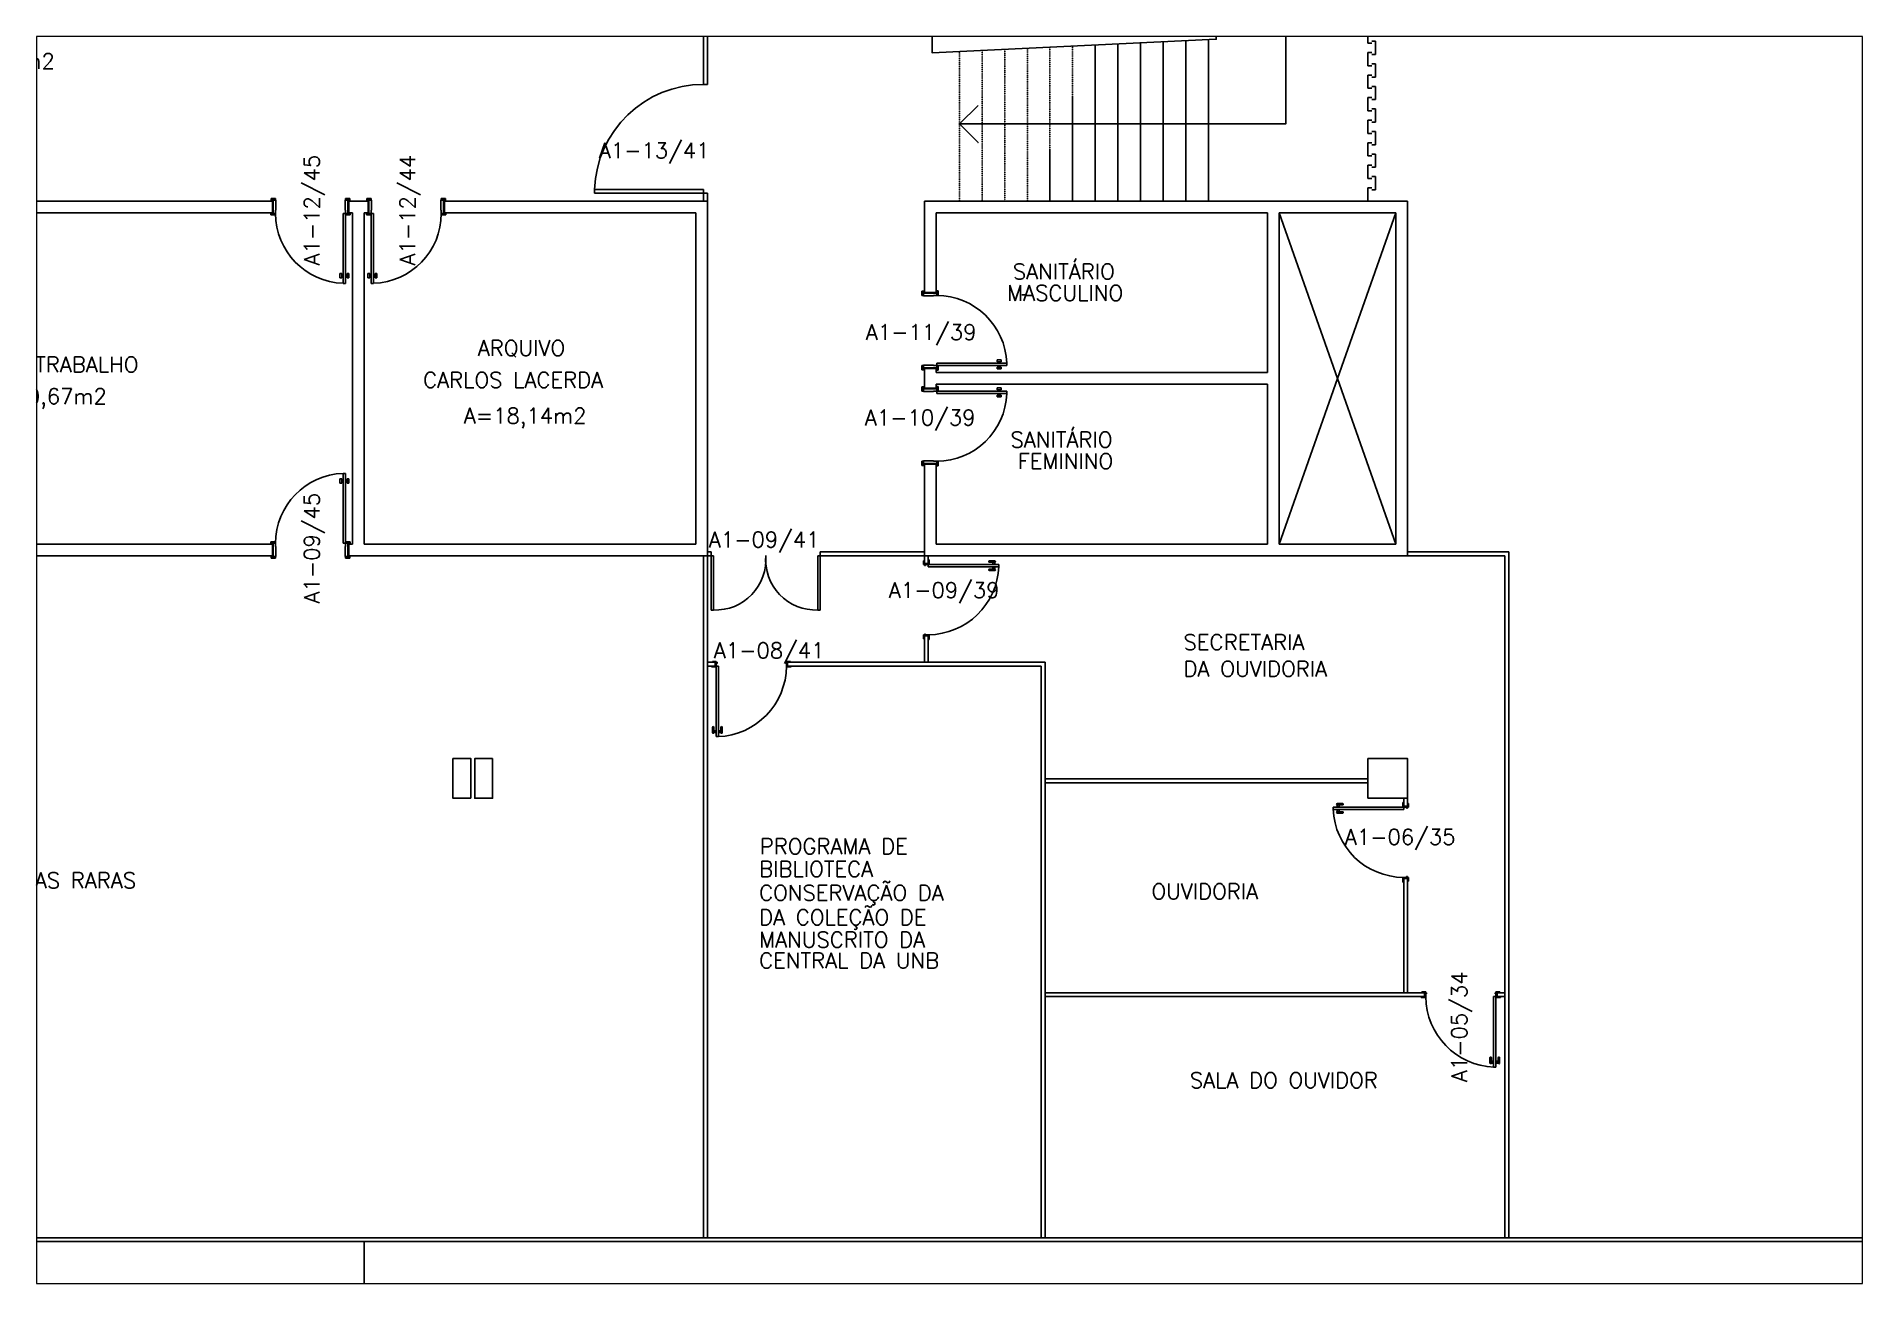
# Paper-space layout 'Layout2' of a CAD drawing. Extents: x 1 to 287, y 1 to 196.
# The model-space entities are those that its viewports show. They can reach past a viewport. Long polylines and large blocks are cut down to what shows.
import ezdxf
from ezdxf.enums import TextEntityAlignment as Align

# ---------------------------------------------------------------- set-up
doc = ezdxf.new("R2010")
doc.units = 0
doc.header["$LTSCALE"] = 0.005
doc.header["$MEASUREMENT"] = 0
doc.linetypes.add('HIDDEN', pattern=[0.375, 0.25, -0.125])
doc.layers.get('0').update_dxf_attribs({"color": 2, "linetype": 'CONTINUOUS'})
for name, color, linetype in [('1', 1, 'CONTINUOUS'), ('2', 2, 'CONTINUOUS'), ('3', 2, 'CONTINUOUS'), ('6', 2, 'CONTINUOUS'), ('DIV2', 1, 'CONTINUOUS'), ('ENDEREÇO', 2, 'CONTINUOUS'), ('MACANETA', 2, 'CONTINUOUS'), ('PORTA', 2, 'CONTINUOUS'), ('TEXTO', 2, 'CONTINUOUS'), ('Área', 2, 'CONTINUOUS')]:
    doc.layers.add(name, color=color, linetype=linetype)
doc.layers.add('VP', color=7, linetype='CONTINUOUS', plot=False)
doc.layers.get('0').off()
doc.layers.get('0').freeze()
doc.styles.add('UNB-100', font='simplex.shx', dxfattribs={"height": 0.2})

# ---------------------------------------------------------------- blocks, each defined once
blk = doc.blocks.new('PORTA-90')
for p, q in [((-98.2, 84), (-95.9, 84)), ((-98.2, 78.5), (-98.2, 84)), ((-95.9, 78.5), (-98.2, 78.5)), ((-95.9, 84), (-95.9, 78.5)), ((-94, 1), (-94, 91)), ((-94, 91), (-91, 91)), ((-91, 91), (-91, 1)), ((-86.8, 84), (-89.1, 84)), ((-89.1, 84), (-89.1, 78.5)), ((-89.1, 78.5), (-86.8, 78.5)), ((-86.8, 78.5), (-86.8, 84)), ((-100, 3), (-100, 1)), ((-100, 3), (-94.5, 3)), ((-100, 1), (-94, 1)), ((-97, 1), (-97, -16)), ((-94.5, 3), (-94.5, 1)), ((-94, 1), (-94, -3)), ((-91, 1), (-94, 1)), ((2, 1), (-4, 1)), ((-4, 1), (-4, -3)), ((2, 3), (-3.5, 3)), ((-3.5, 3), (-3.5, 1)), ((-1, 1), (-1, -16)), ((2, 3), (2, 1)), ((-99.5, -18), (-99.5, -16)), ((-99.5, -16), (-93.5, -16)), ((-99.5, -18), (-94, -18)), ((-94, -3), (-93.5, -3)), ((-94, -18), (-94, -16)), ((-93.5, -3), (-93.5, -7.5)), ((-93.5, -7.5), (-93.5, -16)), ((-4.5, -3), (-4.5, -7.5)), ((-4, -3), (-4.5, -3)), ((-4.5, -7.5), (-4.5, -16)), ((1.5, -16), (-4.5, -16)), ((1.5, -16), (-4.5, -16)), ((-4, -18), (-4, -16)), ((1.5, -18), (-4, -18)), ((1.5, -18), (1.5, -16))]:
    blk.add_line(p, q)
at = {"color": 1}
blk.add_arc((-94, 1), 90, 0, 88.0908, dxfattribs=at)
blk = doc.blocks.new('MACANETA')
at = {"layer": 'MACANETA', "color": 1}
for p, q in [((-0.077, 0.052), (-0.077, 0.12)), ((-0.059, 0.052), (-0.059, 0.12)), ((-0.059, 0.075), (-0.036, 0.075)), ((-0.059, 0.052), (-0.036, 0.052)), ((-0.036, 0.044), (-0.036, 0.084)), ((-0.036, 0.084), (-0.03, 0.084)), ((-0.036, 0.044), (-0.03, 0.044)), ((0.006, 0.084), (0, 0.084)), ((0.006, 0.044), (0, 0.044)), ((0.006, 0.044), (0.006, 0.084)), ((0.029, 0.075), (0.006, 0.075)), ((0.029, 0.052), (0.006, 0.052)), ((0.029, 0.052), (0.029, 0.12)), ((0.047, 0.052), (0.047, 0.12))]:
    blk.add_line(p, q, dxfattribs=at)
for centre, start, end in [((-0.068, 0.12), 90, 180), ((-0.068, 0.052), 180, 270), ((-0.068, 0.12), 0, 90), ((-0.068, 0.052), 270, 0), ((0.038, 0.12), 90, 180), ((0.038, 0.052), 180, 270), ((0.038, 0.12), 0, 90), ((0.038, 0.052), 270, 0)]:
    blk.add_arc(centre, 0.00874, start, end, dxfattribs=at)

msp = doc.modelspace()

# ---------------------------------------------------------------- linework, layer by layer
at = {"layer": '1'}
for p, q in [((218.886, 58.46), (218.886, 56.427)), ((219.177, 58.46), (219.177, 56.413)), ((219.468, 58.46), (219.468, 56.399)), ((219.759, 58.46), (219.759, 56.385)), ((218.304, 56.206), (218.304, 54.2)), ((218.595, 56.22), (218.595, 54.2)), ((218.886, 56.234), (218.886, 54.2)), ((219.177, 56.248), (219.177, 54.2)), ((219.468, 56.262), (219.468, 54.2)), ((219.759, 56.276), (219.759, 54.2)), ((218.013, 55.537), (218.013, 54.2)), ((217.722, 54.869), (217.722, 54.2)), ((220.669, 54.05), (222.169, 49.79)), ((222.169, 54.05), (220.669, 49.79)), ((208.909, 40.82), (208.909, 28.802))]:
    msp.add_line(p, q, dxfattribs=at)
at = {"layer": '1', "linetype": 'HIDDEN'}
for p, q in [((216.559, 56.122), (216.559, 54.2)), ((216.85, 56.136), (216.85, 54.2)), ((217.141, 56.15), (217.141, 54.2)), ((217.432, 56.164), (217.432, 54.2)), ((217.722, 54.869), (217.722, 56.178)), ((218.013, 55.537), (218.013, 56.192))]:
    msp.add_line(p, q, dxfattribs=at)
at = {"layer": '1'}
msp.add_lwpolyline([(216.559, 57.546), (220.753, 57.546), (220.753, 55.192), (216.559, 55.192), (216.798, 54.953), (216.559, 55.192), (216.798, 55.431)], dxfattribs=at)
at = {"layer": '2'}
for p, q in [((213.369, 49.64), (213.369, 48.94)), ((213.399, 48.94), (213.399, 49.64)), ((214.739, 48.94), (214.739, 49.64)), ((214.769, 49.64), (214.769, 48.94)), ((213.369, 48.94), (213.399, 48.94)), ((214.769, 48.94), (214.739, 48.94))]:
    msp.add_line(p, q, dxfattribs=at)
at = {"layer": '2', "color": 1}
for centre, start, end in [((213.419, 49.592), 268.2283, 4.2806), ((214.719, 49.592), 175.7194, 271.7717)]:
    msp.add_arc(centre, 0.652, start, end, dxfattribs=at)
at = {"layer": '3'}
for p, q in [((213.269, 54.35), (211.869, 54.35)), ((211.869, 54.3), (211.869, 54.35)), ((213.269, 54.3), (211.869, 54.3)), ((213.269, 54.3), (213.269, 54.35)), ((213.269, 54.2), (213.269, 54.3)), ((213.269, 54.3), (213.319, 54.3)), ((213.319, 54.2), (213.319, 54.3)), ((216.099, 49.525), (216.099, 49.575)), ((216.099, 49.575), (216.109, 49.575)), ((216.109, 49.525), (216.099, 49.525)), ((216.159, 49.54), (216.109, 49.54)), ((216.109, 49.54), (216.109, 49.525)), ((216.109, 49.515), (216.109, 49.525)), ((216.159, 49.525), (216.124, 49.525)), ((216.124, 49.525), (216.124, 49.515)), ((216.159, 49.54), (216.159, 49.59)), ((216.159, 49.59), (216.159, 49.54)), ((216.159, 49.585), (216.169, 49.585)), ((216.159, 49.54), (216.159, 49.535)), ((216.159, 49.525), (216.159, 49.54)), ((216.169, 49.535), (216.159, 49.535)), ((216.159, 49.535), (216.159, 49.525)), ((217.065, 49.526), (216.159, 49.525)), ((216.159, 49.495), (216.159, 49.525)), ((216.169, 49.585), (216.169, 49.535)), ((217.065, 49.496), (217.065, 49.526)), ((216.124, 49.515), (216.109, 49.515)), ((217.065, 49.496), (216.159, 49.495)), ((216.099, 48.623), (216.099, 48.573)), ((216.109, 48.623), (216.099, 48.623)), ((216.109, 48.633), (216.109, 48.623)), ((216.124, 48.633), (216.109, 48.633)), ((216.109, 48.608), (216.109, 48.623)), ((216.159, 48.608), (216.109, 48.608)), ((216.109, 48.608), (216.159, 48.608)), ((216.124, 48.623), (216.124, 48.633)), ((216.159, 48.623), (216.124, 48.623)), ((216.159, 48.613), (216.159, 48.623)), ((216.159, 48.608), (216.159, 48.613)), ((216.169, 48.613), (216.159, 48.613)), ((216.169, 48.563), (216.169, 48.613)), ((216.099, 48.573), (216.109, 48.573)), ((216.159, 48.563), (216.169, 48.563)), ((213.419, 48.22), (213.369, 48.22)), ((213.369, 48.22), (213.419, 48.22)), ((213.374, 48.22), (213.374, 48.21)), ((213.374, 48.21), (213.424, 48.21)), ((213.434, 48.28), (213.384, 48.28)), ((213.384, 48.28), (213.384, 48.27)), ((213.419, 48.22), (213.419, 48.27)), ((213.419, 48.27), (213.434, 48.27)), ((213.419, 48.22), (213.424, 48.22)), ((213.434, 48.22), (213.419, 48.22)), ((213.424, 48.21), (213.424, 48.22)), ((213.424, 48.22), (213.434, 48.22)), ((213.433, 47.314), (213.434, 48.22)), ((213.434, 48.27), (213.434, 48.28)), ((213.444, 48.27), (213.434, 48.27)), ((213.434, 48.22), (213.434, 48.255)), ((213.434, 48.255), (213.444, 48.255)), ((213.464, 48.22), (213.434, 48.22)), ((213.444, 48.255), (213.444, 48.27)), ((213.463, 47.314), (213.464, 48.22)), ((214.326, 48.27), (214.336, 48.27)), ((214.326, 48.255), (214.326, 48.27)), ((214.336, 48.255), (214.326, 48.255)), ((214.336, 48.28), (214.386, 48.28)), ((214.336, 48.27), (214.336, 48.28)), ((214.351, 48.27), (214.336, 48.27)), ((214.336, 48.22), (214.336, 48.255)), ((214.346, 48.22), (214.336, 48.22)), ((214.351, 48.22), (214.346, 48.22)), ((214.346, 48.21), (214.346, 48.22)), ((214.396, 48.21), (214.346, 48.21)), ((214.351, 48.22), (214.351, 48.27)), ((214.351, 48.27), (214.351, 48.22)), ((214.386, 48.28), (214.386, 48.27)), ((214.396, 48.22), (214.396, 48.21)), ((213.463, 47.314), (213.433, 47.314)), ((221.363, 46.406), (222.269, 46.405)), ((221.363, 46.376), (221.363, 46.406)), ((221.363, 46.376), (222.269, 46.375)), ((222.269, 46.465), (222.259, 46.465)), ((222.259, 46.465), (222.259, 46.415)), ((222.259, 46.415), (222.269, 46.415)), ((222.269, 46.465), (222.269, 46.42)), ((222.269, 46.42), (222.319, 46.42)), ((222.269, 46.42), (222.269, 46.415)), ((222.269, 46.405), (222.269, 46.42)), ((222.269, 46.415), (222.269, 46.405)), ((222.269, 46.405), (222.304, 46.405)), ((222.269, 46.375), (222.269, 46.405)), ((222.304, 46.405), (222.304, 46.395)), ((222.304, 46.395), (222.319, 46.395)), ((222.329, 46.455), (222.319, 46.455)), ((222.319, 46.42), (222.319, 46.405)), ((222.319, 46.395), (222.319, 46.405)), ((222.319, 46.405), (222.329, 46.405)), ((222.329, 46.405), (222.329, 46.455)), ((222.259, 45.493), (222.269, 45.493)), ((222.259, 45.443), (222.259, 45.493)), ((222.269, 45.443), (222.259, 45.443)), ((222.269, 45.503), (222.304, 45.503)), ((222.269, 45.493), (222.269, 45.503)), ((222.269, 45.488), (222.269, 45.493)), ((222.269, 45.488), (222.319, 45.488)), ((222.319, 45.488), (222.269, 45.488)), ((222.304, 45.513), (222.319, 45.513)), ((222.304, 45.503), (222.304, 45.513)), ((222.319, 45.513), (222.319, 45.503)), ((222.319, 45.488), (222.319, 45.503)), ((222.319, 45.503), (222.329, 45.503)), ((222.329, 45.453), (222.319, 45.453)), ((222.329, 45.503), (222.329, 45.453)), ((222.492, 43.97), (222.492, 43.96)), ((222.492, 43.96), (222.542, 43.96)), ((222.502, 44.03), (222.502, 44.02)), ((222.552, 44.03), (222.502, 44.03)), ((222.537, 44.02), (222.552, 44.02)), ((222.537, 43.97), (222.537, 44.02)), ((222.537, 44.02), (222.537, 43.97)), ((222.537, 43.97), (222.542, 43.97)), ((222.542, 43.97), (222.552, 43.97)), ((222.542, 43.96), (222.542, 43.97)), ((222.552, 44.02), (222.552, 44.03)), ((222.562, 44.02), (222.552, 44.02)), ((222.552, 44.005), (222.562, 44.005)), ((222.552, 43.97), (222.552, 44.005)), ((222.562, 44.005), (222.562, 44.02)), ((223.425, 43.064), (223.424, 43.97)), ((223.424, 43.97), (223.454, 43.97)), ((223.444, 44.005), (223.444, 44.02)), ((223.444, 44.02), (223.454, 44.02)), ((223.454, 44.005), (223.444, 44.005)), ((223.454, 44.02), (223.454, 44.03)), ((223.454, 44.03), (223.504, 44.03)), ((223.469, 44.02), (223.454, 44.02)), ((223.454, 43.97), (223.454, 44.005)), ((223.455, 43.064), (223.454, 43.97)), ((223.464, 43.97), (223.454, 43.97)), ((223.454, 43.97), (223.469, 43.97)), ((223.464, 43.96), (223.464, 43.97)), ((223.469, 43.97), (223.464, 43.97)), ((223.514, 43.96), (223.464, 43.96)), ((223.469, 43.97), (223.469, 44.02)), ((223.469, 43.97), (223.519, 43.97)), ((223.519, 43.97), (223.469, 43.97)), ((223.504, 44.03), (223.504, 44.02)), ((223.514, 43.97), (223.514, 43.96)), ((223.425, 43.064), (223.455, 43.064))]:
    msp.add_line(p, q, dxfattribs=at)
at = {"layer": '6'}
for p, q in [((221.809, 56.4), (221.859, 56.4)), ((221.809, 56.4), (221.809, 56.23)), ((221.859, 56.375), (221.909, 56.375)), ((221.909, 56.545), (221.909, 56.375)), ((221.809, 56.23), (221.859, 56.23)), ((221.809, 56.11), (221.859, 56.11)), ((221.809, 56.11), (221.809, 55.94)), ((221.859, 56.255), (221.909, 56.255)), ((221.909, 56.255), (221.909, 56.085)), ((221.809, 55.94), (221.859, 55.94)), ((221.859, 56.085), (221.909, 56.085)), ((221.859, 55.965), (221.909, 55.965)), ((221.909, 55.965), (221.909, 55.795)), ((221.809, 55.82), (221.859, 55.82)), ((221.809, 55.82), (221.809, 55.65)), ((221.809, 55.65), (221.859, 55.65)), ((221.859, 55.795), (221.909, 55.795)), ((221.859, 55.675), (221.909, 55.675)), ((221.909, 55.675), (221.909, 55.505)), ((221.809, 55.53), (221.859, 55.53)), ((221.809, 55.53), (221.809, 55.36)), ((221.859, 55.505), (221.909, 55.505)), ((221.809, 55.36), (221.859, 55.36)), ((221.809, 55.24), (221.859, 55.24)), ((221.809, 55.24), (221.809, 55.07)), ((221.859, 55.385), (221.909, 55.385)), ((221.859, 55.215), (221.909, 55.215)), ((221.909, 55.385), (221.909, 55.215)), ((221.809, 55.07), (221.859, 55.07)), ((221.809, 54.95), (221.859, 54.95)), ((221.809, 54.95), (221.809, 54.78)), ((221.859, 55.095), (221.909, 55.095)), ((221.859, 54.925), (221.909, 54.925)), ((221.909, 55.095), (221.909, 54.925)), ((221.809, 54.78), (221.859, 54.78)), ((221.859, 54.805), (221.909, 54.805)), ((221.909, 54.805), (221.909, 54.635)), ((221.809, 54.66), (221.809, 54.49)), ((221.809, 54.66), (221.859, 54.66)), ((221.809, 54.49), (221.859, 54.49)), ((221.859, 54.635), (221.909, 54.635)), ((221.859, 54.515), (221.909, 54.515)), ((221.909, 54.515), (221.909, 54.345)), ((221.809, 54.37), (221.809, 54.2)), ((221.809, 54.37), (221.859, 54.37)), ((221.859, 54.345), (221.909, 54.345)), ((207.729, 54.2), (195.529, 54.2)), ((207.729, 54.05), (201.559, 54.05)), ((207.729, 54.05), (207.729, 54.2)), ((208.959, 54.2), (208.709, 54.2)), ((208.709, 54.05), (208.709, 54.2)), ((208.759, 54.05), (208.709, 54.05)), ((208.759, 54.05), (208.759, 49.79)), ((208.909, 54.05), (208.909, 49.79)), ((208.959, 54.05), (208.909, 54.05)), ((208.959, 54.05), (208.959, 54.2)), ((213.319, 54.2), (209.939, 54.2)), ((209.939, 54.05), (209.939, 54.2)), ((213.169, 54.05), (209.939, 54.05)), ((213.169, 54.05), (213.169, 49.79)), ((213.269, 54.2), (213.319, 54.2)), ((213.319, 54.2), (213.319, 49.64)), ((216.109, 54.2), (222.319, 54.2)), ((216.109, 54.2), (216.109, 53.025)), ((216.259, 54.05), (220.519, 54.05)), ((216.259, 54.05), (216.259, 53.025)), ((220.519, 54.05), (220.519, 51.995)), ((220.669, 54.05), (220.669, 49.79)), ((220.669, 54.05), (222.169, 54.05)), ((222.169, 54.05), (222.169, 49.79)), ((222.319, 54.2), (222.319, 49.64)), ((216.259, 53.025), (216.109, 53.025)), ((216.109, 52.045), (216.109, 51.795)), ((216.259, 52.045), (216.109, 52.045)), ((216.259, 52.045), (216.259, 51.995)), ((220.519, 51.995), (216.259, 51.995)), ((216.259, 51.795), (216.109, 51.795)), ((220.519, 51.845), (216.259, 51.845)), ((216.259, 51.845), (216.259, 51.795)), ((220.519, 51.845), (220.519, 49.79)), ((216.109, 50.815), (216.109, 49.64)), ((216.259, 50.815), (216.109, 50.815)), ((216.259, 50.815), (216.259, 49.79)), ((207.729, 49.79), (201.559, 49.79)), ((207.729, 49.79), (207.729, 49.64)), ((208.759, 49.79), (208.709, 49.79)), ((208.709, 49.79), (208.709, 49.64)), ((213.169, 49.79), (208.909, 49.79)), ((216.259, 49.79), (220.519, 49.79)), ((220.669, 49.79), (222.169, 49.79)), ((207.729, 49.64), (198.419, 49.64)), ((213.319, 49.64), (208.709, 49.64)), ((216.109, 49.64), (222.319, 49.64))]:
    msp.add_line(p, q, dxfattribs=at)
msp.add_lwpolyline([(216.309, 56.551), (219.859, 56.38), (219.859, 56.28), (216.209, 56.105), (216.209, 56.555)], dxfattribs=at)
for points in [[(210.279, 46.52), (210.049, 46.52), (210.049, 47.03), (210.279, 47.03)], [(210.559, 47.03), (210.329, 47.03), (210.329, 46.52), (210.559, 46.52)], [(221.809, 46.52), (222.319, 46.52), (222.319, 47.03), (221.809, 47.03)]]:
    msp.add_lwpolyline(points, close=True, dxfattribs=at)
at = {"layer": 'DIV2'}
for p, q in [((213.269, 55.7), (213.269, 58.51)), ((213.319, 55.7), (213.319, 58.56)), ((213.269, 55.7), (213.319, 55.7)), ((217.409, 52.995), (217.359, 52.995)), ((213.269, 49.64), (213.269, 40.87)), ((213.369, 49.69), (213.319, 49.69)), ((213.319, 49.64), (213.319, 40.87)), ((213.369, 49.64), (213.319, 49.64)), ((213.369, 49.69), (213.369, 49.64)), ((213.399, 49.64), (213.369, 49.64)), ((214.769, 49.64), (214.739, 49.64)), ((216.109, 49.69), (214.769, 49.69)), ((214.769, 49.69), (214.769, 49.64)), ((216.109, 49.64), (214.769, 49.64)), ((216.109, 49.64), (216.109, 49.515)), ((216.159, 49.64), (216.159, 49.54)), ((222.319, 49.69), (223.619, 49.69)), ((222.319, 49.64), (223.569, 49.64)), ((223.569, 49.64), (223.569, 40.87)), ((223.619, 49.69), (223.619, 40.87)), ((216.109, 48.608), (216.109, 48.27)), ((216.159, 48.608), (216.159, 48.27)), ((213.319, 48.27), (213.444, 48.27)), ((213.319, 48.22), (213.419, 48.22)), ((217.659, 48.27), (214.351, 48.27)), ((217.609, 48.22), (214.351, 48.22)), ((217.609, 48.22), (217.609, 40.87)), ((217.659, 48.27), (217.659, 40.87)), ((221.809, 46.77), (217.659, 46.77)), ((221.809, 46.72), (217.659, 46.72)), ((222.269, 46.52), (222.269, 46.42)), ((222.269, 46.52), (222.269, 46.42)), ((222.269, 46.52), (222.269, 46.42)), ((222.319, 46.52), (222.319, 46.42)), ((222.319, 46.52), (222.319, 46.42)), ((222.319, 46.52), (222.319, 46.42)), ((222.269, 45.503), (222.269, 44.02)), ((222.319, 45.513), (222.319, 44.02)), ((222.562, 44.02), (217.659, 44.02)), ((222.552, 43.97), (217.659, 43.97)), ((223.569, 44.02), (223.469, 44.02)), ((223.569, 44.02), (223.469, 44.02)), ((223.569, 43.97), (223.469, 43.97)), ((223.569, 43.97), (223.469, 43.97)), ((245.329, 40.87), (195.579, 40.87)), ((245.329, 40.82), (204.424, 40.82))]:
    msp.add_line(p, q, dxfattribs=at)
at = {"layer": 'PORTA', "color": 1}
for centre, radius, start, end in [((213.266, 54.302), 1.398, 89.8811, 178.0357), ((216.153, 49.536), 0.913, 270.3799, 357.9339), ((213.423, 48.226), 0.913, 272.0661, 359.6201), ((222.275, 46.416), 0.913, 182.0661, 269.6201), ((223.465, 43.976), 0.913, 180.3799, 267.9339)]:
    msp.add_arc(centre, radius, start, end, dxfattribs=at)

# ---------------------------------------------------------------- block references
at = {"layer": '3', "yscale": 0.01, "zscale": 0.01}
for p, xscale, rotation in [((207.729, 54.052), 0.01, 180), ((209.939, 54.052), -0.01, 180), ((216.257, 53.025), -0.01, 270), ((216.257, 50.815), 0.01, 270)]:
    msp.add_blockref('PORTA-90', p, dxfattribs=dict(at, xscale=xscale, rotation=rotation))
at = {"layer": '3', "xscale": -0.01, "yscale": 0.01, "zscale": 0.01}
msp.add_blockref('PORTA-90', (207.729, 49.789), dxfattribs=at)
at = {"layer": '3', "xscale": -1}
for p, rotation in [((217.065, 49.496), 89.99999999742758), ((223.425, 43.064), 359.9999999974276)]:
    msp.add_blockref('MACANETA', p, dxfattribs=dict(at, rotation=rotation))
at = {"layer": '3', "color": 1}
msp.add_blockref('MACANETA', (213.463, 47.314), dxfattribs=at)
at = {"layer": '3', "rotation": 270.0000000025724}
msp.add_blockref('MACANETA', (221.363, 46.376), dxfattribs=at)

# ---------------------------------------------------------------- texts
at = {"layer": 'ENDEREÇO', "style": 'UNB-100'}
for s, p in [('A1-13/41', (212.635, 54.751)), ('A1-11/39', (216.067, 52.415)), ('A1-10/39', (216.055, 51.316)), ('A1-09/41', (214.051, 49.747)), ('A1-09/39', (216.362, 49.096)), ('A1-08/41', (214.112, 48.322)), ('A1-06/35', (222.225, 45.924))]:
    msp.add_text(s, height=0.2, dxfattribs=at).set_placement(p, align=Align.CENTER)
for s, p in [('A1-12/45', (208.335, 54.085)), ('A1-12/44', (209.565, 54.085)), ('A1-09/45', (208.335, 49.736)), ('A1-05/34', (223.083, 43.582))]:
    msp.add_text(s, height=0.2, rotation=90, dxfattribs=at).set_placement(p, align=Align.CENTER)
at = {"layer": 'TEXTO', "style": 'UNB-100'}
for s, p in [('SALA DE OBRAS RARAS', (202.05, 56.336)), ('SANITÁRIO', (217.246, 53.195)), ('MASCULINO', (217.174, 52.918)), ('ARQUIVO', (210.369, 52.21)), ('SALA DE TRABALHO', (203.434, 51.998)), ('CARLOS LACERDA', (209.666, 51.8)), ('SANITÁRIO', (217.217, 51.032)), ('FEMININO', (217.308, 50.756)), ('SECRETARIA', (219.441, 48.428)), ('DA OUVIDORIA', (219.441, 48.085)), ('PROGRAMA DE', (213.995, 45.803)), ('ACERVO DE OBRAS RARAS', (202.49, 45.365)), ('BIBLIOTECA ', (213.986, 45.511)), ('CONSERVAÇÃO DA', (213.986, 45.205)), ('OUVIDORIA', (219.028, 45.223)), ('DA COLEÇÃO DE ', (213.986, 44.891)), ('MANUSCRITO DA ', (213.986, 44.602)), ('CENTRAL DA UNB', (213.986, 44.334)), ('SALA DO OUVIDOR', (219.521, 42.795))]:
    msp.add_text(s, height=0.2, dxfattribs=at).set_placement(p)
at = {"layer": 'Área', "style": 'UNB-100'}
for s, p in [('A=76,00m2', (203.356, 55.899)), ('A=30,67m2', (204.025, 51.59)), ('A=18,14m2', (210.187, 51.34))]:
    msp.add_text(s, height=0.2, dxfattribs=at).set_placement(p)

psp = doc.layouts.new('Layout2')

# ---------------------------------------------------------------- viewports
at = {"layer": 'VP'}
psp.add_viewport(center=(144, 98.41), size=(285.72, 195.2097), view_center_point=(216.431, 48.299), view_height=16.03518, dxfattribs=at)

doc.saveas('drawing.dxf')
